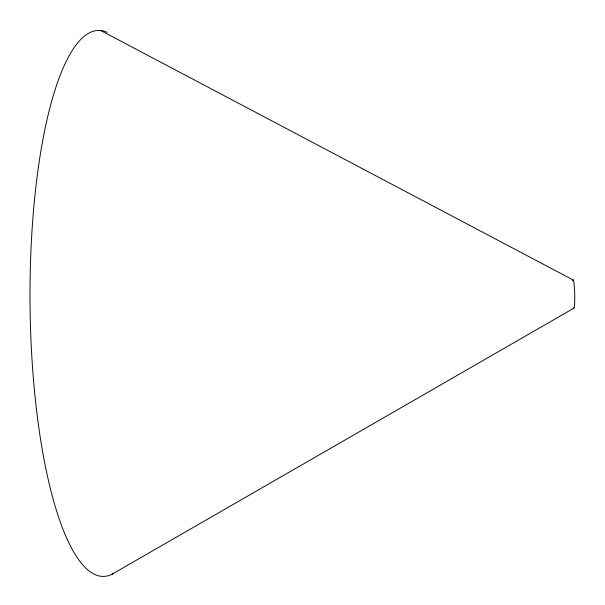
<?xml version="1.0" encoding="UTF-8"?>
<svg xmlns="http://www.w3.org/2000/svg" width="605" height="605" viewBox="0 0 605 605"><rect width="100%" height="100%" fill="white"/><g stroke="black" fill="none" stroke-linecap="round" stroke-linejoin="round"><path stroke-width="0.91" d="M111.524 574.516L573.918 308.157M100.687 30.484L573.283 280.047M572.655 280.803A14.172 1.255 88.5 0 1 574.667 292.722A14.172 1.255 88.5 0 1 573.585 307.983M112.931 573.827A272.991 70.974 89.5 0 1 30.053 305.585A272.991 70.974 89.5 0 1 107.1 32.307"/></g></svg>
